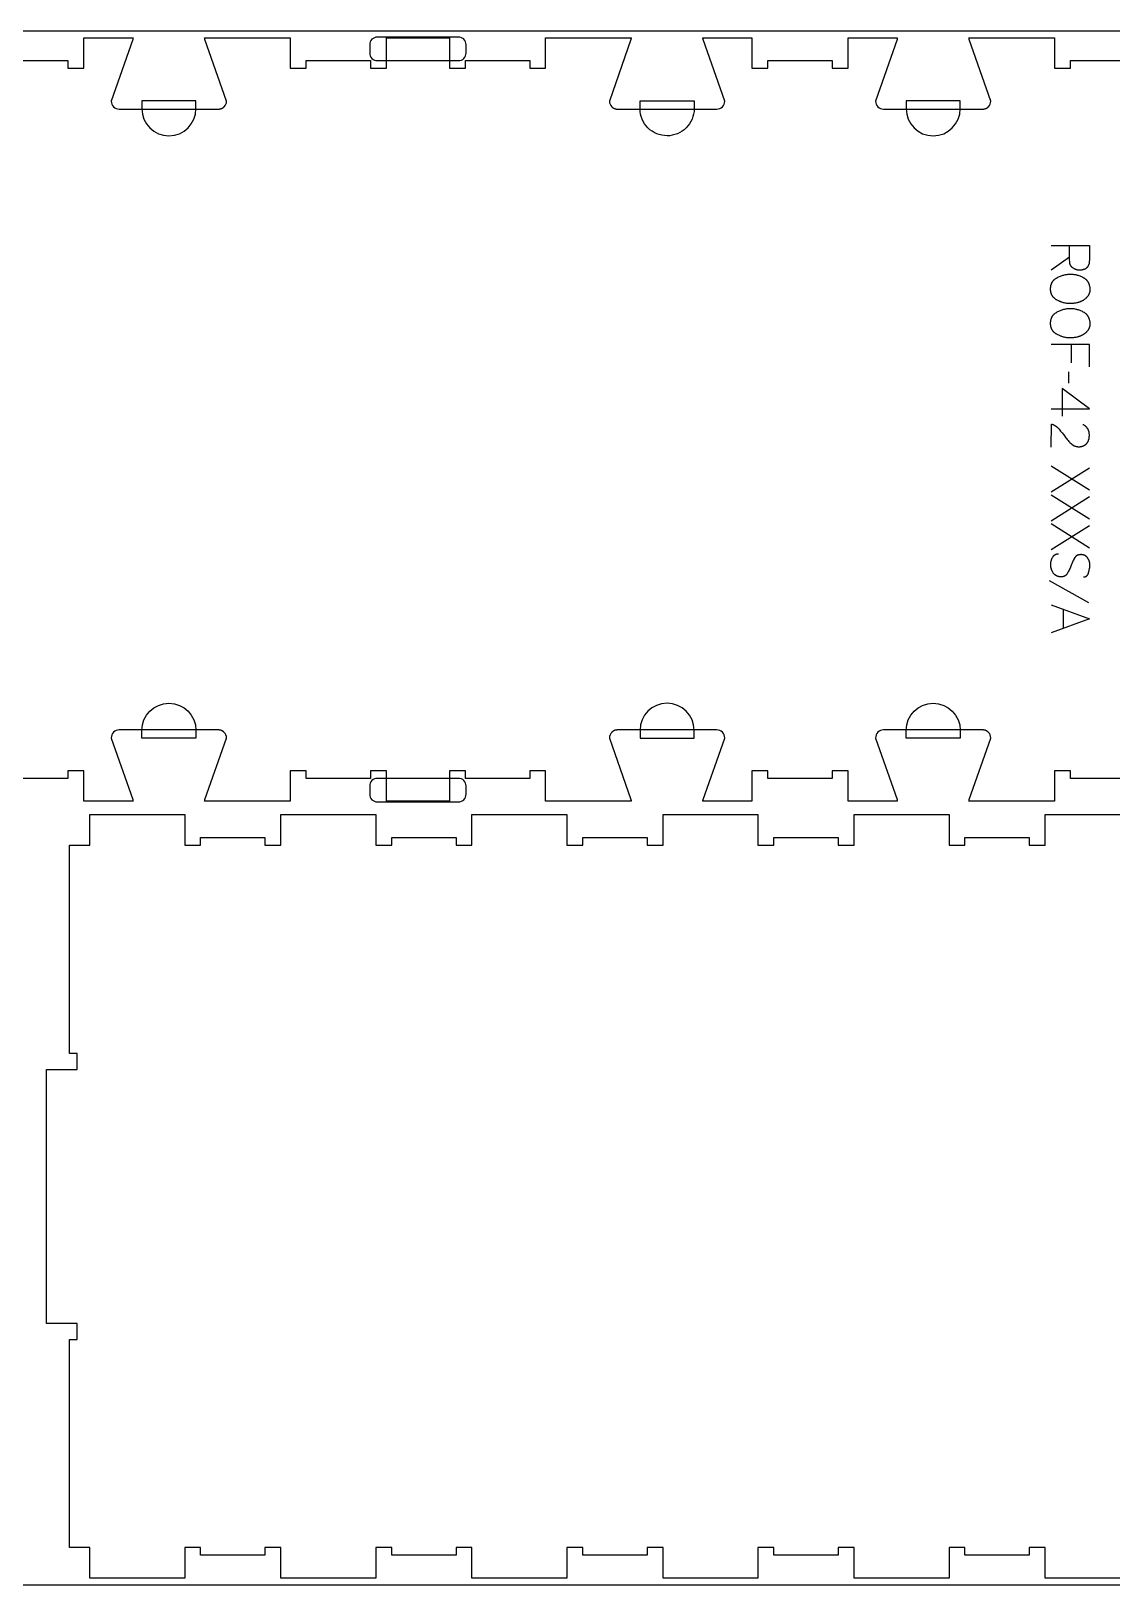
# Model space of a CAD drawing. Extents: x 0 to 4485, y 0 to 17041.
# Drawn here: x 701 to 1549, y 11996 to 13216 of the extents above; entities that cross this region are included whole.
import ezdxf

# ---------------------------------------------------------------- set-up
doc = ezdxf.new("R2010")
doc.units = 0
for name, color, linetype in [('0_SHEET_SPRUCEPLY_2440X122', 1, 'CONTINUOUS'), ('1_ANYTOOL_1MMDEEP_LABELS_S', 2, 'CONTINUOUS'), ('4_ANYTOOL_CUTTHROUGH_OUTSI', 5, 'CONTINUOUS'), ('5_ANYTOOL_HALF_MILL_9MM_IN', 3, 'CONTINUOUS')]:
    doc.layers.add(name, color=color, linetype=linetype)

msp = doc.modelspace()

# ---------------------------------------------------------------- linework, layer by layer
at = {"layer": '0_SHEET_SPRUCEPLY_2440X122'}
msp.add_lwpolyline([(371.7, 13215.6), (371.7, 11995.6), (2811.7, 11995.6), (2811.7, 13215.6)], close=True, dxfattribs=at)
at = {"layer": '1_ANYTOOL_1MMDEEP_LABELS_S', "color": 2}
for points in [[(1501.5, 13047.2), (1531.5, 13047.2), (1531.5, 13035.9), (1531.5, 13035.4), (1531.4, 13034.9), (1531.4, 13034.7), (1531.4, 13034.4), (1531.4, 13034.2), (1531.4, 13034), (1531.3, 13033.8), (1531.3, 13033.6), (1531.2, 13033.4), (1531.2, 13033.2), (1531.2, 13033), (1531.1, 13032.8), (1531, 13032.6), (1531, 13032.4), (1530.9, 13032.2), (1530.9, 13032), (1530.8, 13031.8), (1530.7, 13031.7), (1530.6, 13031.5), (1530.5, 13031.3), (1530.5, 13031.2), (1530.4, 13031), (1530.3, 13030.9), (1530.2, 13030.7), (1530.1, 13030.6), (1530, 13030.4), (1529.9, 13030.3), (1529.8, 13030.1), (1529.6, 13030), (1529.5, 13029.9), (1529.4, 13029.8), (1529.3, 13029.6), (1529.1, 13029.5), (1529, 13029.4), (1528.9, 13029.3), (1528.7, 13029.2), (1528.6, 13029.1), (1528.4, 13029), (1528.3, 13028.9), (1528.1, 13028.8), (1527.9, 13028.8), (1527.8, 13028.7), (1527.6, 13028.6), (1527.4, 13028.5), (1527.2, 13028.5), (1527.1, 13028.4), (1526.9, 13028.3), (1526.7, 13028.3), (1526.5, 13028.2), (1526.3, 13028.2), (1526.1, 13028.1), (1525.9, 13028.1), (1525.7, 13028.1), (1525.5, 13028), (1525.3, 13028), (1525, 13028), (1524.8, 13027.9), (1524.6, 13027.9), (1524.1, 13027.9), (1523.6, 13027.9), (1523.5, 13027.9), (1523.3, 13027.9), (1523.1, 13027.9), (1522.9, 13027.9), (1522.8, 13027.9), (1522.6, 13028), (1522.4, 13028), (1522.2, 13028), (1522.1, 13028), (1521.9, 13028.1), (1521.7, 13028.1), (1521.6, 13028.1), (1521.4, 13028.2), (1521.2, 13028.2), (1521.1, 13028.3), (1520.9, 13028.3), (1520.8, 13028.4), (1520.6, 13028.5), (1520.4, 13028.5), (1520.3, 13028.6), (1520.1, 13028.7), (1520, 13028.7), (1519.8, 13028.8), (1519.7, 13028.9), (1519.5, 13029), (1519.3, 13029.1), (1519.2, 13029.2), (1519, 13029.3), (1518.9, 13029.4), (1518.7, 13029.5), (1518.6, 13029.6), (1518.4, 13029.7), (1518.3, 13029.8), (1518.2, 13029.9), (1518, 13030), (1517.9, 13030.1), (1517.8, 13030.3), (1517.6, 13030.4), (1517.5, 13030.5), (1517.4, 13030.6), (1517.3, 13030.8), (1517.2, 13030.9), (1517.1, 13031), (1517, 13031.2), (1516.9, 13031.3), (1516.8, 13031.5), (1516.7, 13031.6), (1516.7, 13031.8), (1516.6, 13031.9), (1516.5, 13032.1), (1516.4, 13032.2), (1516.4, 13032.4), (1516.3, 13032.5), (1516.3, 13032.7), (1516.2, 13032.9), (1516.2, 13033), (1516.1, 13033.2), (1516.1, 13033.4), (1516.1, 13033.5), (1516.1, 13033.7), (1516, 13033.9), (1516, 13034.1), (1516, 13034.3), (1515.9, 13036.2), (1515.9, 13038.2), (1515.9, 13047.2)], [(1515.9, 13038.2), (1501.4, 13027.8)], [(1531.5, 12952), (1531.5, 12969.6), (1501.5, 12969.6)], [(1517.5, 12955.1), (1517.5, 12969.6)], [(1515.4, 12939.3), (1515.3, 12948.1)], [(1501.5, 12919), (1531.5, 12919), (1510.1, 12935)], [(1510.1, 12935), (1510.1, 12913.3)], [(1501.5, 12888.8), (1501.6, 12907.1), (1502, 12907), (1502.2, 12906.9), (1502.5, 12906.8), (1502.7, 12906.7), (1502.9, 12906.6), (1503.1, 12906.6), (1503.3, 12906.5), (1503.5, 12906.4), (1503.7, 12906.3), (1503.9, 12906.1), (1504.2, 12906), (1504.4, 12905.9), (1504.6, 12905.8), (1504.7, 12905.7), (1504.9, 12905.6), (1505.1, 12905.4), (1505.3, 12905.3), (1505.5, 12905.2), (1505.7, 12905), (1505.9, 12904.9), (1506.1, 12904.7), (1506.2, 12904.6), (1506.4, 12904.4), (1506.6, 12904.3), (1506.7, 12904.1), (1506.9, 12903.9), (1507.1, 12903.8), (1507.2, 12903.6), (1507.4, 12903.4), (1507.7, 12903.1), (1508.9, 12901.6), (1510.1, 12900.1), (1511.3, 12898.6), (1512.4, 12897.1), (1513, 12896.3), (1513.5, 12895.6), (1514.1, 12894.9), (1514.7, 12894.2), (1515.3, 12893.5), (1515.9, 12892.9), (1516.5, 12892.3), (1517.1, 12891.7), (1517.3, 12891.5), (1517.4, 12891.4), (1517.6, 12891.2), (1517.8, 12891.1), (1517.9, 12891), (1518.1, 12890.9), (1518.3, 12890.7), (1518.4, 12890.6), (1518.6, 12890.5), (1518.8, 12890.4), (1519, 12890.3), (1519.1, 12890.2), (1519.3, 12890.1), (1519.5, 12890), (1519.7, 12890), (1519.9, 12889.9), (1520.1, 12889.8), (1520.3, 12889.7), (1520.5, 12889.7), (1520.7, 12889.6), (1520.9, 12889.6), (1521.1, 12889.5), (1521.3, 12889.5), (1521.5, 12889.4), (1521.7, 12889.4), (1521.9, 12889.4), (1522.1, 12889.4), (1522.4, 12889.3), (1522.6, 12889.3), (1522.8, 12889.3), (1523, 12889.3), (1523.2, 12889.3), (1523.5, 12889.3), (1523.7, 12889.3), (1524, 12889.3), (1524.2, 12889.3), (1524.5, 12889.4), (1524.7, 12889.4), (1524.9, 12889.4), (1525.1, 12889.5), (1525.4, 12889.5), (1525.6, 12889.5), (1525.8, 12889.6), (1526, 12889.7), (1526.2, 12889.7), (1526.4, 12889.8), (1526.6, 12889.9), (1526.8, 12889.9), (1527, 12890), (1527.2, 12890.1), (1527.3, 12890.2), (1527.5, 12890.3), (1527.7, 12890.4), (1527.9, 12890.5), (1528, 12890.6), (1528.2, 12890.7), (1528.4, 12890.8), (1528.5, 12891), (1528.7, 12891.1), (1528.8, 12891.2), (1529, 12891.4), (1529.1, 12891.5), (1529.2, 12891.7), (1529.4, 12891.8), (1529.5, 12892), (1529.6, 12892.1), (1529.7, 12892.3), (1529.9, 12892.5), (1530, 12892.6), (1530.1, 12892.8), (1530.2, 12893), (1530.3, 12893.2), (1530.4, 12893.4), (1530.5, 12893.5), (1530.6, 12893.7), (1530.7, 12893.9), (1530.7, 12894.1), (1530.8, 12894.3), (1530.9, 12894.5), (1530.9, 12894.7), (1531, 12894.9), (1531.1, 12895.1), (1531.1, 12895.3), (1531.2, 12895.5), (1531.2, 12895.7), (1531.3, 12895.9), (1531.3, 12896.1), (1531.3, 12896.4), (1531.4, 12896.6), (1531.4, 12896.8), (1531.4, 12897), (1531.4, 12897.3), (1531.5, 12897.5), (1531.5, 12897.7), (1531.5, 12898.2), (1531.5, 12898.6), (1531.5, 12898.9), (1531.4, 12899.3), (1531.4, 12899.6), (1531.3, 12900), (1531.3, 12900.3), (1531.2, 12900.6), (1531.2, 12901), (1531.1, 12901.3), (1531, 12901.4), (1531, 12901.6), (1530.9, 12901.7), (1530.9, 12901.9), (1530.8, 12902), (1530.8, 12902.2), (1530.7, 12902.3), (1530.6, 12902.5), (1530.6, 12902.6), (1530.5, 12902.7), (1530.4, 12902.9), (1530.4, 12903), (1530.3, 12903.2), (1530.2, 12903.3), (1530.1, 12903.4), (1530, 12903.6), (1529.9, 12903.7), (1529.9, 12903.8), (1529.8, 12903.9), (1529.7, 12904.1), (1529.6, 12904.2), (1529.5, 12904.3), (1529.4, 12904.4), (1529.3, 12904.5), (1529.2, 12904.6), (1529.1, 12904.8), (1529, 12904.9), (1528.8, 12905), (1528.7, 12905.1), (1528.6, 12905.2), (1528.5, 12905.3), (1528.4, 12905.4), (1528.1, 12905.6), (1527.8, 12905.8), (1527.6, 12906), (1527.3, 12906.2), (1527, 12906.4), (1526.7, 12906.5), (1526.4, 12906.7)], [(1531.5, 12855.1), (1501.5, 12874)], [(1501.5, 12853.9), (1531.5, 12872.8)], [(1531.5, 12832.4), (1501.5, 12851.3)], [(1501.5, 12831.2), (1531.5, 12850.1)], [(1531.5, 12809.7), (1501.5, 12828.6)], [(1501.5, 12808.5), (1531.5, 12827.4)], [(1526.9, 12787.1), (1527.1, 12787.1), (1527.2, 12787.1), (1527.3, 12787.1), (1527.4, 12787.1), (1527.4, 12787.1), (1527.5, 12787.1), (1527.6, 12787.1), (1527.7, 12787.1), (1527.8, 12787.2), (1527.9, 12787.2), (1528, 12787.2), (1528, 12787.2), (1528.1, 12787.2), (1528.2, 12787.3), (1528.3, 12787.3), (1528.4, 12787.3), (1528.4, 12787.3), (1528.5, 12787.4), (1528.6, 12787.4), (1528.7, 12787.4), (1528.7, 12787.5), (1528.8, 12787.5), (1528.9, 12787.5), (1528.9, 12787.6), (1529, 12787.6), (1529.1, 12787.7), (1529.1, 12787.7), (1529.2, 12787.8), (1529.3, 12787.8), (1529.3, 12787.9), (1529.4, 12787.9), (1529.5, 12788), (1529.5, 12788), (1529.6, 12788.1), (1529.6, 12788.1), (1529.7, 12788.2), (1529.8, 12788.2), (1529.8, 12788.3), (1529.9, 12788.4), (1529.9, 12788.4), (1530, 12788.5), (1530, 12788.6), (1530.1, 12788.6), (1530.1, 12788.7), (1530.2, 12788.8), (1530.2, 12788.8), (1530.3, 12788.9), (1530.3, 12789), (1530.4, 12789.1), (1530.4, 12789.2), (1530.4, 12789.2), (1530.5, 12789.4), (1530.6, 12789.6), (1530.7, 12789.8), (1530.7, 12790), (1530.8, 12790.2), (1530.9, 12790.4), (1531.1, 12791.2), (1531.3, 12792), (1531.4, 12792.8), (1531.6, 12793.5), (1531.6, 12793.9), (1531.7, 12794.3), (1531.7, 12794.7), (1531.8, 12795), (1531.8, 12795.4), (1531.8, 12795.8), (1531.8, 12796.1), (1531.8, 12796.5), (1531.8, 12796.7), (1531.8, 12796.9), (1531.8, 12797), (1531.8, 12797.2), (1531.8, 12797.4), (1531.8, 12797.6), (1531.7, 12797.8), (1531.7, 12798), (1531.7, 12798.2), (1531.6, 12798.4), (1531.6, 12798.5), (1531.6, 12798.7), (1531.5, 12798.9), (1531.5, 12799.1), (1531.4, 12799.3), (1531.4, 12799.4), (1531.3, 12799.6), (1531.2, 12799.8), (1531.2, 12800), (1531.1, 12800.1), (1531, 12800.3), (1531, 12800.5), (1530.9, 12800.6), (1530.8, 12800.8), (1530.7, 12801), (1530.6, 12801.1), (1530.5, 12801.3), (1530.4, 12801.5), (1530.3, 12801.6), (1530.2, 12801.8), (1530.1, 12801.9), (1530, 12802.1), (1529.9, 12802.2), (1529.8, 12802.4), (1529.6, 12802.5), (1529.5, 12802.7), (1529.4, 12802.8), (1529.3, 12802.9), (1529.1, 12803.1), (1529, 12803.2), (1528.8, 12803.3), (1528.7, 12803.4), (1528.6, 12803.5), (1528.4, 12803.6), (1528.3, 12803.7), (1528.1, 12803.8), (1527.9, 12803.9), (1527.8, 12803.9), (1527.6, 12804), (1527.5, 12804.1), (1527.3, 12804.2), (1527.1, 12804.2), (1526.9, 12804.3), (1526.8, 12804.3), (1526.6, 12804.4), (1526.4, 12804.4), (1526.2, 12804.4), (1526, 12804.5), (1525.8, 12804.5), (1525.6, 12804.5), (1525.4, 12804.5), (1525.2, 12804.6), (1525, 12804.6), (1524.8, 12804.6), (1524.6, 12804.6), (1524.4, 12804.6), (1524.2, 12804.5), (1524, 12804.5), (1523.7, 12804.5), (1523.6, 12804.5), (1523.4, 12804.4), (1523.2, 12804.4), (1523, 12804.3), (1522.8, 12804.3), (1522.6, 12804.2), (1522.5, 12804.2), (1522.4, 12804.1), (1522.3, 12804.1), (1522.2, 12804.1), (1522.1, 12804), (1522, 12804), (1521.9, 12803.9), (1521.9, 12803.9), (1521.8, 12803.9), (1521.7, 12803.8), (1521.6, 12803.8), (1521.6, 12803.7), (1521.5, 12803.7), (1521.4, 12803.6), (1521.3, 12803.6), (1521.3, 12803.5), (1521.2, 12803.5), (1521.1, 12803.4), (1521, 12803.3), (1521, 12803.3), (1520.9, 12803.2), (1520.8, 12803.2), (1520.8, 12803.1), (1520.7, 12803), (1520.6, 12803), (1520.5, 12802.8), (1520.4, 12802.7), (1520.3, 12802.6), (1520.2, 12802.4), (1520, 12802.2), (1519.9, 12802.1), (1519.8, 12801.9), (1519.7, 12801.7), (1519.3, 12801), (1519, 12800.3), (1518.6, 12799.5), (1518.2, 12798.8), (1517.9, 12798), (1517.6, 12797.2), (1517.2, 12796.4), (1516.9, 12795.6), (1516.6, 12794.7), (1516.3, 12793.9), (1515.9, 12793.2), (1515.6, 12792.4), (1515.2, 12791.6), (1514.8, 12790.9), (1514.4, 12790.2), (1514, 12789.5), (1513.9, 12789.4), (1513.8, 12789.2), (1513.6, 12789), (1513.6, 12789), (1513.5, 12788.9), (1513.5, 12788.8), (1513.4, 12788.8), (1513.3, 12788.7), (1513.3, 12788.6), (1513.2, 12788.6), (1513.1, 12788.5), (1513.1, 12788.4), (1513, 12788.4), (1512.9, 12788.3), (1512.9, 12788.2), (1512.8, 12788.2), (1512.7, 12788.1), (1512.6, 12788.1), (1512.6, 12788), (1512.5, 12788), (1512.4, 12787.9), (1512.3, 12787.9), (1512.3, 12787.8), (1512.2, 12787.8), (1512.1, 12787.7), (1512, 12787.7), (1511.9, 12787.7), (1511.9, 12787.6), (1511.8, 12787.6), (1511.7, 12787.5), (1511.6, 12787.5), (1511.5, 12787.5), (1511.4, 12787.4), (1511.3, 12787.4), (1511.2, 12787.4), (1511.2, 12787.3), (1511.1, 12787.3), (1510.9, 12787.3), (1510.7, 12787.2), (1510.5, 12787.2), (1510.3, 12787.2), (1510.1, 12787.1), (1509.9, 12787.1), (1509.7, 12787.1), (1509.4, 12787.1), (1509.2, 12787.1), (1509, 12787.1), (1508.8, 12787.1), (1508.5, 12787.1), (1508.3, 12787.1), (1508.1, 12787.2), (1507.9, 12787.2), (1507.6, 12787.2), (1507.4, 12787.3), (1507.2, 12787.3), (1507, 12787.4), (1506.8, 12787.4), (1506.6, 12787.5), (1506.4, 12787.6), (1506.2, 12787.6), (1506, 12787.7), (1505.8, 12787.8), (1505.6, 12787.9), (1505.5, 12788), (1505.3, 12788.1), (1505.1, 12788.2), (1505, 12788.3), (1504.8, 12788.4), (1504.6, 12788.5), (1504.5, 12788.6), (1504.3, 12788.8), (1504.2, 12788.9), (1504, 12789), (1503.9, 12789.2), (1503.7, 12789.3), (1503.6, 12789.5), (1503.5, 12789.6), (1503.4, 12789.8), (1503.2, 12789.9), (1503.1, 12790.1), (1503, 12790.3), (1502.8, 12790.7), (1502.6, 12791), (1502.4, 12791.4), (1502.2, 12791.8), (1502, 12792.1), (1501.9, 12792.5), (1501.8, 12792.7), (1501.7, 12792.9), (1501.7, 12793.1), (1501.6, 12793.3), (1501.6, 12793.5), (1501.5, 12793.7), (1501.5, 12793.9), (1501.4, 12794.1), (1501.4, 12794.3), (1501.3, 12794.5), (1501.3, 12794.7), (1501.3, 12794.9), (1501.2, 12795.1), (1501.2, 12795.3), (1501.2, 12795.7), (1501.1, 12796.1), (1501.1, 12796.5), (1501.1, 12796.9), (1501.1, 12797.3), (1501.2, 12797.7), (1501.2, 12798.1), (1501.3, 12798.5), (1501.3, 12798.9), (1501.4, 12799.3), (1501.5, 12799.7), (1501.6, 12800), (1501.7, 12800.4), (1501.8, 12800.8), (1502, 12801.1), (1502.1, 12801.5), (1502.3, 12801.9), (1502.5, 12802.2), (1502.7, 12802.6), (1502.8, 12802.7), (1502.9, 12802.9), (1503, 12803), (1503.1, 12803.2), (1503.2, 12803.3), (1503.3, 12803.5), (1503.4, 12803.6), (1503.6, 12803.8), (1503.7, 12803.9), (1503.8, 12804), (1503.9, 12804.1), (1504.1, 12804.2), (1504.1, 12804.3), (1504.2, 12804.3), (1504.3, 12804.4), (1504.3, 12804.4), (1504.4, 12804.5), (1504.5, 12804.5), (1504.6, 12804.6), (1504.6, 12804.6), (1504.7, 12804.7), (1504.8, 12804.7), (1504.9, 12804.7), (1504.9, 12804.8), (1505, 12804.8), (1505.1, 12804.8), (1505.2, 12804.9), (1505.2, 12804.9), (1505.3, 12804.9), (1505.4, 12805), (1505.5, 12805), (1505.6, 12805), (1505.7, 12805.1), (1505.9, 12805.1), (1506.1, 12805.2), (1506.2, 12805.2), (1506.4, 12805.2), (1506.6, 12805.3), (1506.8, 12805.3), (1507, 12805.3), (1507.2, 12805.3), (1507.3, 12805.3)], [(1531, 12766.8), (1500.2, 12784)], [(1501.5, 12765.1), (1531.5, 12754.2), (1501.5, 12743.1)], [(1511, 12761.6), (1511, 12746.7)]]:
    msp.add_lwpolyline(points, dxfattribs=at)
for points in [[(1531.8, 13012.8), (1531.8, 13012.4), (1531.8, 13012), (1531.8, 13011.7), (1531.7, 13011.3), (1531.7, 13011.2), (1531.7, 13011), (1531.6, 13010.8), (1531.6, 13010.6), (1531.6, 13010.5), (1531.5, 13010.3), (1531.5, 13010.2), (1531.4, 13010), (1531.4, 13009.8), (1531.3, 13009.7), (1531.3, 13009.5), (1531.2, 13009.4), (1531.2, 13009.2), (1531.1, 13009.1), (1531.1, 13008.9), (1531, 13008.8), (1530.9, 13008.6), (1530.8, 13008.5), (1530.8, 13008.3), (1530.7, 13008.2), (1530.6, 13008.1), (1530.5, 13007.9), (1530.4, 13007.8), (1530.3, 13007.7), (1530.2, 13007.4), (1530, 13007.2), (1529.8, 13006.9), (1529.5, 13006.7), (1529.3, 13006.4), (1529.1, 13006.2), (1528.9, 13006), (1528.7, 13005.8), (1528.4, 13005.5), (1528.2, 13005.3), (1527.9, 13005.1), (1527.7, 13004.9), (1527.4, 13004.8), (1527.1, 13004.6), (1526.9, 13004.4), (1526.6, 13004.2), (1526.3, 13004.1), (1526, 13003.9), (1525.7, 13003.7), (1525.4, 13003.6), (1525.1, 13003.4), (1524.8, 13003.3), (1524.5, 13003.2), (1524.2, 13003), (1523.9, 13002.9), (1523.6, 13002.8), (1523.2, 13002.7), (1522.9, 13002.6), (1522.6, 13002.5), (1522.3, 13002.4), (1521.9, 13002.3), (1521.6, 13002.2), (1520.9, 13002.1), (1520.2, 13002), (1519.5, 13001.9), (1518.9, 13001.8), (1518.2, 13001.7), (1517.6, 13001.7), (1516.9, 13001.6), (1516.3, 13001.6), (1515.7, 13001.6), (1515, 13001.7), (1514.4, 13001.7), (1513.8, 13001.8), (1513.1, 13001.9), (1512.5, 13002), (1511.8, 13002.2), (1511.2, 13002.3), (1510.6, 13002.5), (1509.9, 13002.7), (1509.3, 13002.9), (1508.7, 13003.2), (1508, 13003.4), (1507.4, 13003.7), (1506.7, 13004.1), (1506.1, 13004.4), (1505.8, 13004.6), (1505.5, 13004.7), (1505.2, 13004.9), (1504.9, 13005.1), (1504.6, 13005.3), (1504.4, 13005.5), (1504.1, 13005.8), (1503.9, 13006), (1503.8, 13006.1), (1503.6, 13006.2), (1503.5, 13006.3), (1503.4, 13006.4), (1503.3, 13006.5), (1503.2, 13006.7), (1503.1, 13006.8), (1503, 13006.9), (1502.9, 13007), (1502.8, 13007.2), (1502.7, 13007.3), (1502.6, 13007.4), (1502.5, 13007.5), (1502.4, 13007.7), (1502.4, 13007.8), (1502.3, 13008), (1502.2, 13008.1), (1502.1, 13008.2), (1502, 13008.4), (1502, 13008.5), (1501.9, 13008.7), (1501.8, 13008.8), (1501.8, 13008.9), (1501.7, 13009.1), (1501.7, 13009.2), (1501.6, 13009.4), (1501.6, 13009.5), (1501.5, 13009.7), (1501.4, 13010), (1501.3, 13010.3), (1501.2, 13010.7), (1501.2, 13011), (1501.1, 13011.3), (1501.1, 13011.7), (1501, 13012), (1501, 13012.4), (1501, 13012.7), (1501, 13013.1), (1501, 13013.5), (1501, 13013.9), (1501, 13014.2), (1501.1, 13014.6), (1501.1, 13015), (1501.2, 13015.3), (1501.3, 13015.6), (1501.3, 13016), (1501.4, 13016.3), (1501.5, 13016.6), (1501.6, 13016.8), (1501.6, 13017), (1501.7, 13017.1), (1501.7, 13017.3), (1501.8, 13017.4), (1501.9, 13017.6), (1501.9, 13017.7), (1502, 13017.9), (1502.1, 13018), (1502.1, 13018.1), (1502.2, 13018.3), (1502.3, 13018.4), (1502.4, 13018.6), (1502.5, 13018.7), (1502.6, 13018.8), (1502.6, 13019), (1502.7, 13019.1), (1502.8, 13019.2), (1502.9, 13019.4), (1503, 13019.5), (1503.1, 13019.6), (1503.2, 13019.7), (1503.3, 13019.9), (1503.5, 13020), (1503.6, 13020.1), (1503.7, 13020.2), (1503.8, 13020.3), (1503.9, 13020.5), (1504, 13020.6), (1504.2, 13020.7), (1504.4, 13020.9), (1504.7, 13021.1), (1505, 13021.3), (1505.3, 13021.5), (1505.6, 13021.7), (1505.9, 13021.9), (1506.2, 13022), (1506.8, 13022.4), (1507.5, 13022.7), (1508.1, 13023), (1508.8, 13023.3), (1509.4, 13023.5), (1510.1, 13023.7), (1510.7, 13023.9), (1511.4, 13024.1), (1512, 13024.3), (1512.7, 13024.4), (1513.3, 13024.5), (1514, 13024.6), (1514.6, 13024.7), (1515.3, 13024.8), (1515.9, 13024.8), (1516.6, 13024.8), (1517.3, 13024.8), (1518, 13024.8), (1518.7, 13024.7), (1519.3, 13024.6), (1520, 13024.5), (1520.7, 13024.4), (1521.3, 13024.3), (1522, 13024.1), (1522.6, 13023.9), (1523.3, 13023.7), (1523.9, 13023.4), (1524.5, 13023.2), (1525.2, 13022.9), (1525.8, 13022.6), (1526.4, 13022.3), (1527, 13021.9), (1527.3, 13021.7), (1527.6, 13021.5), (1527.9, 13021.3), (1528.1, 13021.1), (1528.4, 13020.9), (1528.6, 13020.7), (1528.9, 13020.5), (1529.1, 13020.3), (1529.2, 13020.1), (1529.3, 13020), (1529.4, 13019.9), (1529.5, 13019.8), (1529.6, 13019.7), (1529.7, 13019.5), (1529.8, 13019.4), (1529.9, 13019.3), (1530, 13019.1), (1530.1, 13019), (1530.2, 13018.9), (1530.3, 13018.7), (1530.4, 13018.6), (1530.5, 13018.5), (1530.5, 13018.3), (1530.6, 13018.2), (1530.7, 13018), (1530.8, 13017.9), (1530.9, 13017.6), (1531, 13017.3), (1531.1, 13017), (1531.2, 13016.7), (1531.3, 13016.3), (1531.4, 13016), (1531.5, 13015.7), (1531.6, 13015.3), (1531.6, 13015), (1531.7, 13014.6), (1531.7, 13014.3), (1531.8, 13013.9), (1531.8, 13013.5), (1531.8, 13013.2)], [(1531.8, 12985.8), (1531.8, 12985.4), (1531.8, 12985.1), (1531.8, 12984.7), (1531.7, 12984.4), (1531.7, 12984.2), (1531.7, 12984), (1531.6, 12983.9), (1531.6, 12983.7), (1531.6, 12983.5), (1531.5, 12983.4), (1531.5, 12983.2), (1531.4, 12983), (1531.4, 12982.9), (1531.3, 12982.7), (1531.3, 12982.6), (1531.2, 12982.4), (1531.2, 12982.3), (1531.1, 12982.1), (1531.1, 12982), (1531, 12981.8), (1530.9, 12981.7), (1530.8, 12981.5), (1530.8, 12981.4), (1530.7, 12981.2), (1530.6, 12981.1), (1530.5, 12981), (1530.4, 12980.8), (1530.3, 12980.7), (1530.2, 12980.5), (1530, 12980.2), (1529.8, 12979.9), (1529.5, 12979.7), (1529.3, 12979.5), (1529.1, 12979.2), (1528.9, 12979), (1528.7, 12978.8), (1528.4, 12978.6), (1528.2, 12978.4), (1527.9, 12978.2), (1527.7, 12978), (1527.4, 12977.8), (1527.1, 12977.6), (1526.9, 12977.4), (1526.6, 12977.3), (1526.3, 12977.1), (1526, 12976.9), (1525.7, 12976.8), (1525.4, 12976.6), (1525.1, 12976.5), (1524.8, 12976.4), (1524.5, 12976.2), (1524.2, 12976.1), (1523.9, 12976), (1523.6, 12975.9), (1523.2, 12975.7), (1522.9, 12975.6), (1522.6, 12975.5), (1522.3, 12975.5), (1521.9, 12975.4), (1521.6, 12975.3), (1520.9, 12975.1), (1520.2, 12975), (1519.5, 12974.9), (1518.9, 12974.8), (1518.2, 12974.8), (1517.6, 12974.7), (1516.9, 12974.7), (1516.3, 12974.7), (1515.7, 12974.7), (1515, 12974.7), (1514.4, 12974.8), (1513.8, 12974.8), (1513.1, 12974.9), (1512.5, 12975.1), (1511.8, 12975.2), (1511.2, 12975.4), (1510.6, 12975.5), (1509.9, 12975.7), (1509.3, 12976), (1508.7, 12976.2), (1508, 12976.5), (1507.4, 12976.8), (1506.7, 12977.1), (1506.1, 12977.4), (1505.8, 12977.6), (1505.5, 12977.8), (1505.2, 12978), (1504.9, 12978.2), (1504.6, 12978.4), (1504.4, 12978.6), (1504.1, 12978.8), (1503.9, 12979), (1503.8, 12979.1), (1503.6, 12979.2), (1503.5, 12979.4), (1503.4, 12979.5), (1503.3, 12979.6), (1503.2, 12979.7), (1503.1, 12979.8), (1503, 12980), (1502.9, 12980.1), (1502.8, 12980.2), (1502.7, 12980.3), (1502.6, 12980.5), (1502.5, 12980.6), (1502.4, 12980.7), (1502.4, 12980.9), (1502.3, 12981), (1502.2, 12981.1), (1502.1, 12981.3), (1502, 12981.4), (1502, 12981.6), (1501.9, 12981.7), (1501.8, 12981.8), (1501.8, 12982), (1501.7, 12982.1), (1501.7, 12982.3), (1501.6, 12982.4), (1501.6, 12982.6), (1501.5, 12982.7), (1501.4, 12983.1), (1501.3, 12983.4), (1501.2, 12983.7), (1501.2, 12984), (1501.1, 12984.4), (1501.1, 12984.7), (1501, 12985.1), (1501, 12985.4), (1501, 12985.8), (1501, 12986.2), (1501, 12986.5), (1501, 12986.9), (1501, 12987.3), (1501.1, 12987.6), (1501.1, 12988), (1501.2, 12988.3), (1501.3, 12988.7), (1501.3, 12989), (1501.4, 12989.4), (1501.5, 12989.7), (1501.6, 12989.8), (1501.6, 12990), (1501.7, 12990.1), (1501.7, 12990.3), (1501.8, 12990.5), (1501.9, 12990.6), (1501.9, 12990.8), (1502, 12990.9), (1502.1, 12991), (1502.1, 12991.2), (1502.2, 12991.3), (1502.3, 12991.5), (1502.4, 12991.6), (1502.5, 12991.7), (1502.6, 12991.9), (1502.6, 12992), (1502.7, 12992.2), (1502.8, 12992.3), (1502.9, 12992.4), (1503, 12992.5), (1503.1, 12992.7), (1503.2, 12992.8), (1503.3, 12992.9), (1503.5, 12993), (1503.6, 12993.1), (1503.7, 12993.3), (1503.8, 12993.4), (1503.9, 12993.5), (1504, 12993.6), (1504.2, 12993.7), (1504.4, 12993.9), (1504.7, 12994.1), (1505, 12994.3), (1505.3, 12994.5), (1505.6, 12994.7), (1505.9, 12994.9), (1506.2, 12995.1), (1506.8, 12995.4), (1507.5, 12995.7), (1508.1, 12996), (1508.8, 12996.3), (1509.4, 12996.5), (1510.1, 12996.8), (1510.7, 12997), (1511.4, 12997.2), (1512, 12997.3), (1512.7, 12997.5), (1513.3, 12997.6), (1514, 12997.7), (1514.6, 12997.8), (1515.3, 12997.8), (1515.9, 12997.8), (1516.6, 12997.9), (1517.3, 12997.8), (1518, 12997.8), (1518.7, 12997.8), (1519.3, 12997.7), (1520, 12997.6), (1520.7, 12997.4), (1521.3, 12997.3), (1522, 12997.1), (1522.6, 12996.9), (1523.3, 12996.7), (1523.9, 12996.5), (1524.5, 12996.2), (1525.2, 12995.9), (1525.8, 12995.6), (1526.4, 12995.3), (1527, 12995), (1527.3, 12994.8), (1527.6, 12994.6), (1527.9, 12994.4), (1528.1, 12994.2), (1528.4, 12994), (1528.6, 12993.8), (1528.9, 12993.5), (1529.1, 12993.3), (1529.2, 12993.2), (1529.3, 12993.1), (1529.4, 12992.9), (1529.5, 12992.8), (1529.6, 12992.7), (1529.7, 12992.6), (1529.8, 12992.4), (1529.9, 12992.3), (1530, 12992.2), (1530.1, 12992.1), (1530.2, 12991.9), (1530.3, 12991.8), (1530.4, 12991.6), (1530.5, 12991.5), (1530.5, 12991.4), (1530.6, 12991.2), (1530.7, 12991.1), (1530.8, 12990.9), (1530.9, 12990.6), (1531, 12990.3), (1531.1, 12990), (1531.2, 12989.7), (1531.3, 12989.4), (1531.4, 12989.1), (1531.5, 12988.7), (1531.6, 12988.4), (1531.6, 12988), (1531.7, 12987.7), (1531.7, 12987.3), (1531.8, 12987), (1531.8, 12986.6), (1531.8, 12986.2)]]:
    msp.add_lwpolyline(points, close=True, dxfattribs=at)
at = {"layer": '4_ANYTOOL_CUTTHROUGH_OUTSI', "color": 5}
for points in [[(679.1, 13192.4), (729.6, 13192.4), (729.6, 13186.4), (742.1, 13186.4), (742.1, 13186.6), (742.1, 13210.4), (780.7, 13210.4), (780.7, 13210.4, -0.061485), (780.5, 13209), (763.6, 13160.7), (763.6, 13160.7), (763.6, 13160.6), (763.6, 13160.6, 0.414214), (769.8, 13154.4), (847.8, 13154.4), (848, 13154.4), (848.1, 13154.4), (848.3, 13154.4), (848.4, 13154.4), (848.6, 13154.4), (848.7, 13154.4), (848.9, 13154.5), (849, 13154.5), (849.2, 13154.5), (849.3, 13154.6), (849.5, 13154.6), (849.6, 13154.6), (849.8, 13154.7), (849.9, 13154.7), (850.1, 13154.8), (850.2, 13154.8), (850.4, 13154.9), (850.5, 13155), (850.6, 13155), (850.8, 13155.1), (850.9, 13155.2), (851, 13155.3), (851.2, 13155.3), (851.3, 13155.4), (851.4, 13155.5), (851.6, 13155.6), (851.7, 13155.7), (851.8, 13155.8), (851.9, 13155.9), (852, 13156), (852.1, 13156.1), (852.2, 13156.2, 0.198912), (854.1, 13160.6), (854.1, 13160.7), (854.1, 13160.7), (837.2, 13209), (837.2, 13209, -0.061485), (836.9, 13210.4), (904.1, 13210.4), (904.1, 13186.6), (904.1, 13186.4), (916.6, 13186.4), (916.6, 13192.4), (967.1, 13192.4), (967.1, 13186.4), (979.6, 13186.4), (979.6, 13186.6), (979.6, 13210.4), (1029.1, 13210.4), (1029.1, 13186.6), (1029.1, 13186.4), (1041.6, 13186.4), (1041.6, 13192.4), (1092.1, 13192.4), (1092.1, 13186.4), (1104.6, 13186.4), (1104.6, 13210.4), (1171.8, 13210.4), (1171.8, 13210.4, -0.061485), (1171.6, 13209), (1154.7, 13160.7), (1154.7, 13160.7), (1154.7, 13160.6), (1154.7, 13160.6, 0.198912), (1156.5, 13156.2), (1156.6, 13156.1), (1156.7, 13156), (1156.8, 13155.9), (1156.9, 13155.8), (1157.1, 13155.7), (1157.2, 13155.6), (1157.3, 13155.5), (1157.4, 13155.4), (1157.6, 13155.3), (1157.7, 13155.3), (1157.8, 13155.2), (1158, 13155.1), (1158.1, 13155), (1158.2, 13155), (1158.4, 13154.9), (1158.5, 13154.8), (1158.7, 13154.8), (1158.8, 13154.7), (1159, 13154.7), (1159.1, 13154.6), (1159.3, 13154.6), (1159.4, 13154.6), (1159.6, 13154.5), (1159.7, 13154.5), (1159.9, 13154.5), (1160, 13154.4), (1160.2, 13154.4), (1160.3, 13154.4), (1160.5, 13154.4), (1160.6, 13154.4), (1160.8, 13154.4), (1160.9, 13154.4), (1238.9, 13154.4, 0.414214), (1245.2, 13160.6), (1245.2, 13160.7), (1245.2, 13160.7), (1228.3, 13209), (1228.3, 13209, -0.061485), (1228, 13210.4), (1266.6, 13210.4), (1266.6, 13186.6), (1266.6, 13186.4), (1279.1, 13186.4), (1279.1, 13192.4), (1329.6, 13192.4), (1329.6, 13186.4), (1342.1, 13186.4), (1342.1, 13186.6), (1342.1, 13210.4), (1380.7, 13210.4), (1380.7, 13210.4, -0.061485), (1380.5, 13209), (1363.6, 13160.7), (1363.6, 13160.7), (1363.6, 13160.6), (1363.6, 13160.6, 0.414214), (1369.8, 13154.4), (1447.8, 13154.4), (1448, 13154.4), (1448.1, 13154.4), (1448.3, 13154.4), (1448.4, 13154.4), (1448.6, 13154.4), (1448.7, 13154.4), (1448.9, 13154.5), (1449, 13154.5), (1449.2, 13154.5), (1449.3, 13154.6), (1449.5, 13154.6), (1449.6, 13154.6), (1449.8, 13154.7), (1449.9, 13154.7), (1450.1, 13154.8), (1450.2, 13154.8), (1450.4, 13154.9), (1450.5, 13155), (1450.6, 13155), (1450.8, 13155.1), (1450.9, 13155.2), (1451, 13155.3), (1451.2, 13155.3), (1451.3, 13155.4), (1451.4, 13155.5), (1451.6, 13155.6), (1451.7, 13155.7), (1451.8, 13155.8), (1451.9, 13155.9), (1452, 13156), (1452.1, 13156.1), (1452.2, 13156.2, 0.198912), (1454.1, 13160.6), (1454.1, 13160.7), (1454.1, 13160.7), (1437.2, 13209), (1437.2, 13209, -0.061485), (1436.9, 13210.4), (1504.1, 13210.4), (1504.1, 13186.4), (1516.6, 13186.4), (1516.6, 13192.4), (1567.1, 13192.4)], [(1567.1, 12628.9), (1516.6, 12628.9), (1516.6, 12634.9), (1504.1, 12634.9), (1504.1, 12610.9), (1436.9, 12610.9), (1436.9, 12610.9, -0.061485), (1437.2, 12612.3), (1454.1, 12660.5), (1454.1, 12660.6), (1454.1, 12660.6), (1454.1, 12660.6, 0.198912), (1452.2, 12665), (1452.1, 12665.1), (1452, 12665.2), (1451.9, 12665.3), (1451.8, 12665.4), (1451.7, 12665.5), (1451.6, 12665.6), (1451.4, 12665.7), (1451.3, 12665.8), (1451.2, 12665.9), (1451, 12666), (1450.9, 12666.1), (1450.8, 12666.1), (1450.6, 12666.2), (1450.5, 12666.3), (1450.4, 12666.3), (1450.2, 12666.4), (1450.1, 12666.4), (1449.9, 12666.5), (1449.8, 12666.6), (1449.6, 12666.6), (1449.5, 12666.6), (1449.3, 12666.7), (1449.2, 12666.7), (1449, 12666.7), (1448.9, 12666.8), (1448.7, 12666.8), (1448.6, 12666.8), (1448.4, 12666.8), (1448.3, 12666.9), (1448.1, 12666.9), (1448, 12666.9), (1447.8, 12666.9), (1369.8, 12666.9, 0.414214), (1363.6, 12660.6), (1363.6, 12660.6), (1363.6, 12660.5), (1380.5, 12612.3), (1380.5, 12612.3, -0.061485), (1380.7, 12610.9), (1342.1, 12610.9), (1342.1, 12634.6), (1342.1, 12634.9), (1329.6, 12634.9), (1329.6, 12628.9), (1279.1, 12628.9), (1279.1, 12634.9), (1266.6, 12634.9), (1266.6, 12610.9), (1228, 12610.9), (1228, 12610.9, -0.061485), (1228.3, 12612.3), (1245.2, 12660.5), (1245.2, 12660.6), (1245.2, 12660.6), (1245.2, 12660.6, 0.414214), (1238.9, 12666.9), (1160.9, 12666.9), (1160.8, 12666.9), (1160.6, 12666.9), (1160.5, 12666.9), (1160.3, 12666.8), (1160.2, 12666.8), (1160, 12666.8), (1159.9, 12666.8), (1159.7, 12666.7), (1159.6, 12666.7), (1159.4, 12666.7), (1159.3, 12666.6), (1159.1, 12666.6), (1159, 12666.6), (1158.8, 12666.5), (1158.7, 12666.4), (1158.5, 12666.4), (1158.4, 12666.3), (1158.2, 12666.3), (1158.1, 12666.2), (1158, 12666.1), (1157.8, 12666.1), (1157.7, 12666), (1157.6, 12665.9), (1157.4, 12665.8), (1157.3, 12665.7), (1157.2, 12665.6), (1157.1, 12665.5), (1156.9, 12665.4), (1156.8, 12665.3), (1156.7, 12665.2), (1156.6, 12665.1), (1156.5, 12665, 0.198912), (1154.7, 12660.6), (1154.7, 12660.6), (1154.7, 12660.5), (1171.6, 12612.3), (1171.6, 12612.3, -0.061485), (1171.8, 12610.9), (1154.4, 12610.9), (1104.6, 12610.9), (1104.6, 12634.9), (1092.1, 12634.9), (1092.1, 12628.9), (1041.6, 12628.9), (1041.6, 12634.9), (1029.1, 12634.9), (1029.1, 12610.9), (979.6, 12610.9), (979.6, 12634.9), (967.1, 12634.9), (967.1, 12628.9), (916.6, 12628.9), (916.6, 12634.9), (904.1, 12634.9), (904.1, 12610.9), (836.9, 12610.9), (836.9, 12610.9, -0.061485), (837.2, 12612.3), (854.1, 12660.5), (854.1, 12660.6), (854.1, 12660.6), (854.1, 12660.6, 0.198912), (852.2, 12665), (852.1, 12665.1), (852, 12665.2), (851.9, 12665.3), (851.8, 12665.4), (851.7, 12665.5), (851.6, 12665.6), (851.4, 12665.7), (851.3, 12665.8), (851.2, 12665.9), (851, 12666), (850.9, 12666.1), (850.8, 12666.1), (850.6, 12666.2), (850.5, 12666.3), (850.4, 12666.3), (850.2, 12666.4), (850.1, 12666.4), (849.9, 12666.5), (849.8, 12666.6), (849.6, 12666.6), (849.5, 12666.6), (849.3, 12666.7), (849.2, 12666.7), (849, 12666.7), (848.9, 12666.8), (848.7, 12666.8), (848.6, 12666.8), (848.4, 12666.8), (848.3, 12666.9), (848.1, 12666.9), (848, 12666.9), (847.8, 12666.9), (769.8, 12666.9, 0.414214), (763.6, 12660.6), (763.6, 12660.6), (763.6, 12660.5), (780.5, 12612.3), (780.5, 12612.3, -0.061485), (780.7, 12610.9), (742.1, 12610.9), (742.1, 12634.9), (729.6, 12634.9), (729.6, 12628.9), (679.1, 12628.9)]]:
    msp.add_lwpolyline(points, format="xyb", dxfattribs=at)
msp.add_lwpolyline([(1571.3, 12000.9), (1496.8, 12000.9), (1496.8, 12024.9), (1484.3, 12024.9), (1484.3, 12018.9), (1433.8, 12018.9), (1433.8, 12024.9), (1421.3, 12024.9), (1421.3, 12000.9), (1346.8, 12000.9), (1346.8, 12024.9), (1334.3, 12024.9), (1334.3, 12018.9), (1283.8, 12018.9), (1283.8, 12024.9), (1271.3, 12024.9), (1271.3, 12000.9), (1196.8, 12000.9), (1196.8, 12024.9), (1184.3, 12024.9), (1184.3, 12018.9), (1133.8, 12018.9), (1133.8, 12024.9), (1121.3, 12024.9), (1121.3, 12000.9), (1046.8, 12000.9), (1046.8, 12024.9), (1034.3, 12024.9), (1034.3, 12018.9), (983.8, 12018.9), (983.8, 12024.9), (971.3, 12024.9), (971.3, 12000.9), (896.8, 12000.9), (896.8, 12024.9), (884.3, 12024.9), (884.3, 12018.9), (833.8, 12018.9), (833.8, 12024.9), (821.3, 12024.9), (821.3, 12000.9), (746.8, 12000.9), (746.8, 12024.9), (730.9, 12024.9), (730.9, 12188.4), (736.9, 12188.4), (736.9, 12200.9), (712.9, 12200.9), (712.9, 12400.4), (736.9, 12400.4), (736.9, 12412.9), (730.9, 12412.9), (730.9, 12576.4), (746.8, 12576.4), (746.8, 12600.4), (821.3, 12600.4), (821.3, 12576.4), (833.8, 12576.4), (833.8, 12582.4), (884.3, 12582.4), (884.3, 12576.4), (896.8, 12576.4), (896.8, 12600.4), (971.3, 12600.4), (971.3, 12576.4), (983.8, 12576.4), (983.8, 12582.4), (1034.3, 12582.4), (1034.3, 12576.4), (1046.8, 12576.4), (1046.8, 12600.4), (1121.3, 12600.4), (1121.3, 12576.4), (1133.8, 12576.4), (1133.8, 12582.4), (1184.3, 12582.4), (1184.3, 12576.4), (1196.8, 12576.4), (1196.8, 12600.4), (1271.3, 12600.4), (1271.3, 12576.4), (1283.8, 12576.4), (1283.8, 12582.4), (1334.3, 12582.4), (1334.3, 12576.4), (1346.8, 12576.4), (1346.8, 12600.4), (1421.3, 12600.4), (1421.3, 12576.4), (1433.8, 12576.4), (1433.8, 12582.4), (1484.3, 12582.4), (1484.3, 12576.4), (1496.8, 12576.4), (1496.8, 12600.4), (1571.3, 12600.4)], dxfattribs=at)
at = {"layer": '5_ANYTOOL_HALF_MILL_9MM_IN'}
for points in [[(972.5, 13210.9, 0.414214), (966.5, 13204.9), (966.5, 13198.4, 0.414214), (972.5, 13192.4), (1036.2, 13192.4, 0.414214), (1042.2, 13198.4), (1042.2, 13204.9, 0.414214), (1036.2, 13210.9)], [(787.6, 13154.6, 1), (830.1, 13154.6), (830.1, 13154.9), (830.1, 13160.9), (787.6, 13160.9), (787.6, 13154.9), (787.6, 13154.6)], [(1221.2, 13154.6, -0.414214), (1199.9, 13133.4, -0.414214), (1178.7, 13154.6), (1178.7, 13154.9), (1178.7, 13160.9), (1221.2, 13160.9), (1221.2, 13154.9), (1221.2, 13154.6)], [(1387.6, 13154.6, 1), (1430.1, 13154.6), (1430.1, 13154.9), (1430.1, 13160.9), (1387.6, 13160.9), (1387.6, 13154.9), (1387.6, 13154.6)], [(787.6, 12666.6, -1), (830.1, 12666.6), (830.1, 12666.4), (830.1, 12660.4), (787.6, 12660.4), (787.6, 12666.4), (787.6, 12666.6)], [(1221.2, 12666.6, 1), (1178.7, 12666.6), (1178.7, 12666.4), (1178.7, 12660.4), (1221.2, 12660.4), (1221.2, 12666.4), (1221.2, 12666.6)], [(1387.6, 12666.6, -1), (1430.1, 12666.6), (1430.1, 12666.4), (1430.1, 12660.4), (1387.6, 12660.4), (1387.6, 12666.4), (1387.6, 12666.6)], [(972.5, 12628.9, 0.414214), (966.5, 12622.9), (966.5, 12616.4, 0.414214), (972.5, 12610.4), (1036.2, 12610.4, 0.414214), (1042.2, 12616.4), (1042.2, 12622.9, 0.414214), (1036.2, 12628.9)]]:
    msp.add_lwpolyline(points, format="xyb", close=True, dxfattribs=at)

doc.saveas('drawing.dxf')
